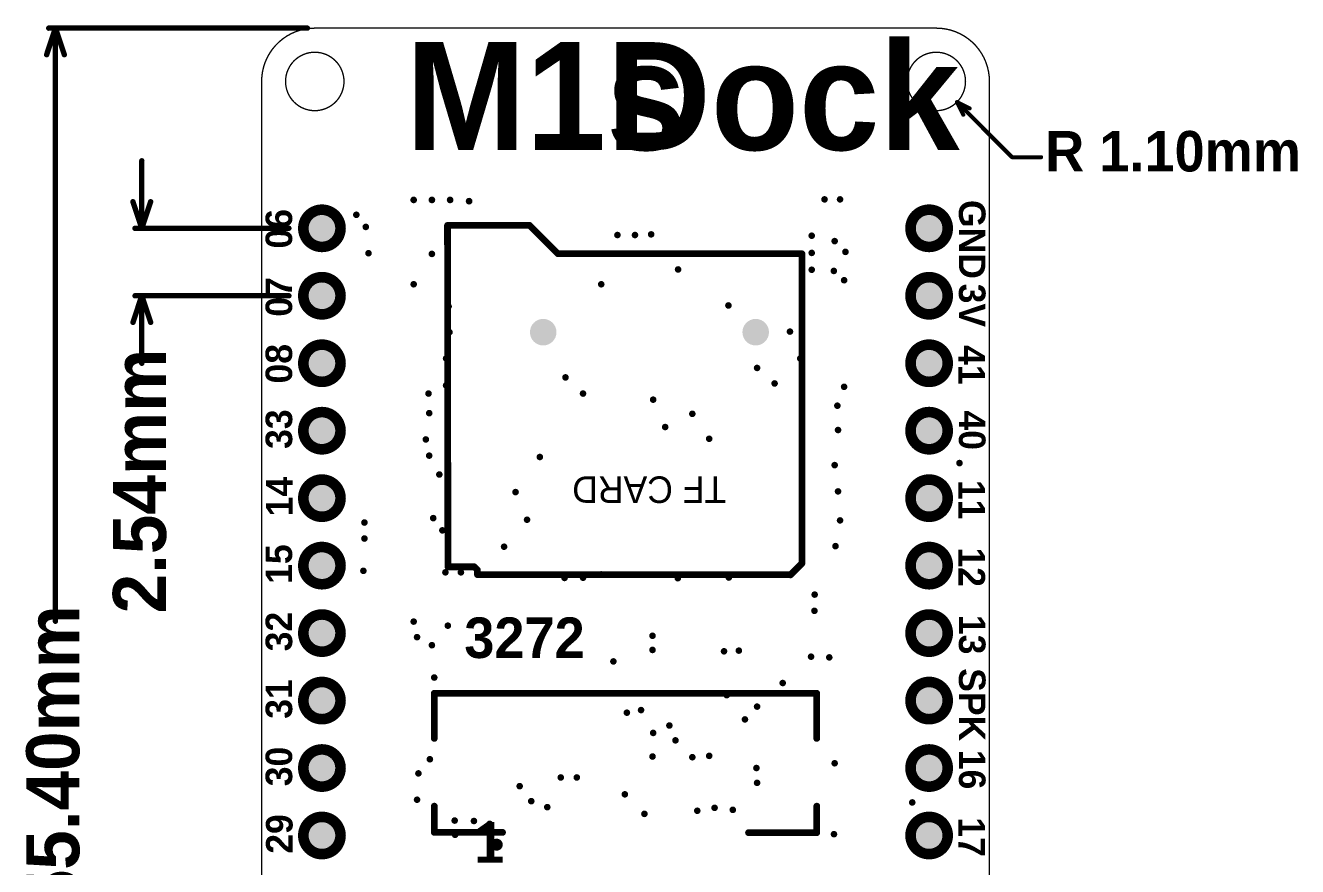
# Model space of a CAD drawing. Header units: millimetres. Extents: x -22.6 to 25.3, y -18.6 to 42.2.
# Drawn here: x -22.59 to 25.3, y 10.56 to 42.23 of the extents above; entities that cross this region are included whole.
import ezdxf

# ---------------------------------------------------------------- set-up
doc = ezdxf.new("R2010")
doc.units = ezdxf.units.MM
for name, color, linetype in [('KeepOutLayer', 6, 'Continuous'), ('PadHoleLayer', 156, 'Continuous'), ('TopOverlay', 2, 'Continuous'), ('ViaHoleLayer', 16, 'Continuous')]:
    doc.layers.add(name, color=color, linetype=linetype)
doc.styles.add('ANURLI BOLD', font='', dxfattribs={"height": 0.2})
doc.styles.add('OPPOSans H', font='', dxfattribs={"height": 0.2})
doc.styles.get('ANURLI BOLD').set_extended_font_data('ANURLI BOLD')
doc.styles.get('OPPOSans H').set_extended_font_data('OPPOSans H', bold=True)

# ---------------------------------------------------------------- blocks, each defined once
blk = doc.blocks.new('FPC_18P_0_5___4')
at = {"layer": 'TopOverlay'}
for points, const_width in [([(4.948, 1.463, 1), (4.75, 1.463, 1)], 0.254), ([(4.687, 1.463, 1), (4.814, 1.463, 1)], 0.127), ([(4.885, 1.463, 1), (5.012, 1.463, 1)], 0.127), ([(-7.264, 1.013, 1), (-7.137, 1.013, 1)], 0.127), ([(-7.264, 1.013, 1), (-7.137, 1.013, 1)], 0.127), ([(-4.694, 1.013, 1), (-4.567, 1.013, 1)], 0.127), ([(4.567, 1.001, 1), (4.694, 1.001, 1)], 0.127), ([(7.137, 1.001, 1), (7.264, 1.001, 1)], 0.127), ([(7.137, 1.001, 1), (7.264, 1.001, 1)], 0.127), ([(-7.264, 0.013, 1), (-7.137, 0.013, 1)], 0.127), ([(7.137, 0.013, 1), (7.264, 0.013, 1)], 0.127), ([(-7.264, -2.537, 1), (-7.137, -2.537, 1)], 0.127), ([(7.137, -2.537, 1), (7.264, -2.537, 1)], 0.127), ([(-7.264, -4.237, 1), (-7.137, -4.237, 1)], 0.127), ([(-7.264, -4.237, 1), (-7.137, -4.237, 1)], 0.127), ([(7.137, -4.237, 1), (7.264, -4.237, 1)], 0.127), ([(7.137, -4.237, 1), (7.264, -4.237, 1)], 0.127)]:
    blk.add_lwpolyline(points, format="xyb", close=True, dxfattribs=dict(at, const_width=const_width))
at = {"layer": 'TopOverlay', "const_width": 0.254}
for points in [[(-4.63, 1.013), (-7.201, 1.013)], [(-7.201, 1.013), (-7.201, 0.013)], [(7.201, 1.001), (4.63, 1.001)], [(7.201, 1.001), (7.201, 0.013)], [(-7.201, -2.537), (-7.201, -4.237)], [(7.201, -2.537), (7.201, -4.237)], [(7.201, -4.237), (-7.201, -4.237)]]:
    blk.add_lwpolyline(points, dxfattribs=at)
blk = doc.blocks.new('HN1X16_35')
at = {"layer": 'PadHoleLayer'}
h = blk.add_hatch(color=156, dxfattribs=at)
edge = h.paths.add_edge_path()
edge.add_arc((-3.81, 0), 0.5, 0, 360)
h = blk.add_hatch(color=156, dxfattribs=at)
edge = h.paths.add_edge_path()
edge.add_arc((-1.27, 0), 0.5, 0, 360)
h = blk.add_hatch(color=156, dxfattribs=at)
edge = h.paths.add_edge_path()
edge.add_arc((1.27, 0), 0.5, 0, 360)
h = blk.add_hatch(color=156, dxfattribs=at)
edge = h.paths.add_edge_path()
edge.add_arc((3.81, 0), 0.5, 0, 360)
h = blk.add_hatch(color=156, dxfattribs=at)
edge = h.paths.add_edge_path()
edge.add_arc((6.35, 0), 0.5, 0, 360)
h = blk.add_hatch(color=156, dxfattribs=at)
edge = h.paths.add_edge_path()
edge.add_arc((8.89, 0), 0.5, 0, 360)
h = blk.add_hatch(color=156, dxfattribs=at)
edge = h.paths.add_edge_path()
edge.add_arc((11.43, 0), 0.5, 0, 360)
h = blk.add_hatch(color=156, dxfattribs=at)
edge = h.paths.add_edge_path()
edge.add_arc((13.97, 0), 0.5, 0, 360)
h = blk.add_hatch(color=156, dxfattribs=at)
edge = h.paths.add_edge_path()
edge.add_arc((16.51, 0), 0.5, 0, 360)
h = blk.add_hatch(color=156, dxfattribs=at)
edge = h.paths.add_edge_path()
edge.add_arc((19.05, 0), 0.5, 0, 360)
h = blk.add_hatch(color=156, dxfattribs=at)
edge = h.paths.add_edge_path()
edge.add_arc((21.59, 0), 0.5, 0, 360)
h = blk.add_hatch(color=156, dxfattribs=at)
edge = h.paths.add_edge_path()
edge.add_arc((24.13, 0), 0.5, 0, 360)
h = blk.add_hatch(color=156, dxfattribs=at)
edge = h.paths.add_edge_path()
edge.add_arc((26.67, 0), 0.5, 0, 360)
h = blk.add_hatch(color=156, dxfattribs=at)
edge = h.paths.add_edge_path()
edge.add_arc((29.21, 0), 0.5, 0, 360)
h = blk.add_hatch(color=156, dxfattribs=at)
edge = h.paths.add_edge_path()
edge.add_arc((31.75, 0), 0.5, 0, 360)
h = blk.add_hatch(color=156, dxfattribs=at)
edge = h.paths.add_edge_path()
edge.add_arc((34.29, 0), 0.5, 0, 360)
blk = doc.blocks.new('HN1X16_36')
at = {"layer": 'PadHoleLayer'}
h = blk.add_hatch(color=156, dxfattribs=at)
edge = h.paths.add_edge_path()
edge.add_arc((-3.81, 0), 0.5, 0, 360)
h = blk.add_hatch(color=156, dxfattribs=at)
edge = h.paths.add_edge_path()
edge.add_arc((-1.27, 0), 0.5, 0, 360)
h = blk.add_hatch(color=156, dxfattribs=at)
edge = h.paths.add_edge_path()
edge.add_arc((1.27, 0), 0.5, 0, 360)
h = blk.add_hatch(color=156, dxfattribs=at)
edge = h.paths.add_edge_path()
edge.add_arc((3.81, 0), 0.5, 0, 360)
h = blk.add_hatch(color=156, dxfattribs=at)
edge = h.paths.add_edge_path()
edge.add_arc((6.35, 0), 0.5, 0, 360)
h = blk.add_hatch(color=156, dxfattribs=at)
edge = h.paths.add_edge_path()
edge.add_arc((8.89, 0), 0.5, 0, 360)
h = blk.add_hatch(color=156, dxfattribs=at)
edge = h.paths.add_edge_path()
edge.add_arc((11.43, 0), 0.5, 0, 360)
h = blk.add_hatch(color=156, dxfattribs=at)
edge = h.paths.add_edge_path()
edge.add_arc((13.97, 0), 0.5, 0, 360)
h = blk.add_hatch(color=156, dxfattribs=at)
edge = h.paths.add_edge_path()
edge.add_arc((16.51, 0), 0.5, 0, 360)
h = blk.add_hatch(color=156, dxfattribs=at)
edge = h.paths.add_edge_path()
edge.add_arc((19.05, 0), 0.5, 0, 360)
h = blk.add_hatch(color=156, dxfattribs=at)
edge = h.paths.add_edge_path()
edge.add_arc((21.59, 0), 0.5, 0, 360)
h = blk.add_hatch(color=156, dxfattribs=at)
edge = h.paths.add_edge_path()
edge.add_arc((24.13, 0), 0.5, 0, 360)
h = blk.add_hatch(color=156, dxfattribs=at)
edge = h.paths.add_edge_path()
edge.add_arc((26.67, 0), 0.5, 0, 360)
h = blk.add_hatch(color=156, dxfattribs=at)
edge = h.paths.add_edge_path()
edge.add_arc((29.21, 0), 0.5, 0, 360)
h = blk.add_hatch(color=156, dxfattribs=at)
edge = h.paths.add_edge_path()
edge.add_arc((31.75, 0), 0.5, 0, 360)
h = blk.add_hatch(color=156, dxfattribs=at)
edge = h.paths.add_edge_path()
edge.add_arc((34.29, 0), 0.5, 0, 360)
blk = doc.blocks.new('TF___________C_39')
at = {"layer": 'PadHoleLayer'}
h = blk.add_hatch(color=156, dxfattribs=at)
edge = h.paths.add_edge_path()
edge.add_arc((-7.2, -10.5), 0.5, 0, 360)
h = blk.add_hatch(color=156, dxfattribs=at)
edge = h.paths.add_edge_path()
edge.add_arc((0.8, -10.5), 0.5, 0, 360)
at = {"layer": 'TopOverlay', "const_width": 0.254}
for points in [[(-8.696, -1.549), (-8.941, -1.794)], [(-8.509, -1.362), (-8.696, -1.549)], [(3.277, -1.372), (-8.509, -1.372)], [(3.277, -1.372), (3.277, -1.549)], [(3.394, -1.667), (3.277, -1.549)], [(-8.941, -1.794), (-8.941, -12.952)], [(4.388, -1.667), (3.394, -1.667)], [(4.403, -14.52), (4.388, -1.667)], [(-8.941, -12.952), (-8.941, -13.453)], [(-2.329, -13.453), (-8.941, -13.453)], [(0.245, -13.453), (-2.329, -13.453)], [(1.312, -14.52), (0.245, -13.453)], [(4.403, -14.52), (1.312, -14.52)]]:
    blk.add_lwpolyline(points, dxfattribs=at)
at = {"layer": 'TopOverlay', "const_width": 0.127}
for points in [[(-8.759, -1.549, 1), (-8.632, -1.549, 1)], [(-8.759, -1.549, 1), (-8.632, -1.549, 1)], [(-8.572, -1.362, 1), (-8.445, -1.362, 1)], [(-8.572, -1.372, 1), (-8.445, -1.372, 1)], [(3.213, -1.372, 1), (3.34, -1.372, 1)], [(3.213, -1.372, 1), (3.34, -1.372, 1)], [(3.213, -1.549, 1), (3.34, -1.549, 1)], [(3.213, -1.549, 1), (3.34, -1.549, 1)], [(-9.004, -1.794, 1), (-8.877, -1.794, 1)], [(-9.004, -1.794, 1), (-8.877, -1.794, 1)], [(3.331, -1.667, 1), (3.458, -1.667, 1)], [(3.331, -1.667, 1), (3.458, -1.667, 1)], [(4.324, -1.667, 1), (4.451, -1.667, 1)], [(4.324, -1.667, 1), (4.451, -1.667, 1)], [(-9.004, -12.952, 1), (-8.877, -12.952, 1)], [(-9.004, -12.952, 1), (-8.877, -12.952, 1)], [(-9.004, -13.453, 1), (-8.877, -13.453, 1)], [(-9.004, -13.453, 1), (-8.877, -13.453, 1)], [(-2.393, -13.453, 1), (-2.266, -13.453, 1)], [(-2.393, -13.453, 1), (-2.266, -13.453, 1)], [(0.181, -13.453, 1), (0.308, -13.453, 1)], [(0.181, -13.453, 1), (0.308, -13.453, 1)], [(1.248, -14.52, 1), (1.375, -14.52, 1)], [(1.248, -14.52, 1), (1.375, -14.52, 1)], [(4.34, -14.52, 1), (4.467, -14.52, 1)], [(4.34, -14.52, 1), (4.467, -14.52, 1)]]:
    blk.add_lwpolyline(points, format="xyb", close=True, dxfattribs=at)
at = {"layer": 'TopOverlay'}
blk.add_text('TF CARD', height=1, dxfattribs=at).set_placement((-6.088, -5.071))

msp = doc.modelspace()

# ---------------------------------------------------------------- hatches: boundary and pattern name
at = {"layer": 'ViaHoleLayer'}
h = msp.add_hatch(color=16, dxfattribs=at)
edge = h.paths.add_edge_path()
edge.add_arc((-7.976, 35.662), 0.127, 0, 360)
h = msp.add_hatch(color=16, dxfattribs=at)
edge = h.paths.add_edge_path()
edge.add_arc((-7.29, 35.662), 0.127, 0, 360)
h = msp.add_hatch(color=16, dxfattribs=at)
edge = h.paths.add_edge_path()
edge.add_arc((-6.604, 35.662), 0.127, 0, 360)
h = msp.add_hatch(color=16, dxfattribs=at)
edge = h.paths.add_edge_path()
edge.add_arc((-5.89, 35.615), 0.127, 0, 360)
h = msp.add_hatch(color=16, dxfattribs=at)
edge = h.paths.add_edge_path()
edge.add_arc((7.493, 35.683), 0.125, 0, 360)
h = msp.add_hatch(color=16, dxfattribs=at)
edge = h.paths.add_edge_path()
edge.add_arc((8.077, 35.683), 0.125, 0, 360)
h = msp.add_hatch(color=16, dxfattribs=at)
edge = h.paths.add_edge_path()
edge.add_arc((-10.135, 35.103), 0.125, 0, 360)
h = msp.add_hatch(color=16, dxfattribs=at)
edge = h.paths.add_edge_path()
edge.add_arc((-9.779, 34.646), 0.125, 0, 360)
h = msp.add_hatch(color=16, dxfattribs=at)
edge = h.paths.add_edge_path()
edge.add_arc((0.965, 34.366), 0.125, 0, 360)
h = msp.add_hatch(color=16, dxfattribs=at)
edge = h.paths.add_edge_path()
edge.add_arc((-0.305, 34.341), 0.125, 0, 360)
h = msp.add_hatch(color=16, dxfattribs=at)
edge = h.paths.add_edge_path()
edge.add_arc((0.356, 34.341), 0.125, 0, 360)
h = msp.add_hatch(color=16, dxfattribs=at)
edge = h.paths.add_edge_path()
edge.add_arc((7.01, 34.315), 0.125, 0, 360)
h = msp.add_hatch(color=16, dxfattribs=at)
edge = h.paths.add_edge_path()
edge.add_arc((7.874, 34.112), 0.125, 0, 360)
h = msp.add_hatch(color=16, dxfattribs=at)
edge = h.paths.add_edge_path()
edge.add_arc((-9.677, 33.655), 0.125, 0, 360)
h = msp.add_hatch(color=16, dxfattribs=at)
edge = h.paths.add_edge_path()
edge.add_arc((-7.29, 33.63), 0.125, 0, 360)
h = msp.add_hatch(color=16, dxfattribs=at)
edge = h.paths.add_edge_path()
edge.add_arc((7.01, 33.667), 0.125, 0, 360)
h = msp.add_hatch(color=16, dxfattribs=at)
edge = h.paths.add_edge_path()
edge.add_arc((8.28, 33.706), 0.125, 0, 360)
h = msp.add_hatch(color=16, dxfattribs=at)
edge = h.paths.add_edge_path()
edge.add_arc((1.979, 33.045), 0.125, 0, 360)
h = msp.add_hatch(color=16, dxfattribs=at)
edge = h.paths.add_edge_path()
edge.add_arc((7.01, 33.034), 0.125, 0, 360)
h = msp.add_hatch(color=16, dxfattribs=at)
edge = h.paths.add_edge_path()
edge.add_arc((7.843, 32.989), 0.125, 0, 360)
h = msp.add_hatch(color=16, dxfattribs=at)
edge = h.paths.add_edge_path()
edge.add_arc((-7.976, 32.487), 0.125, 0, 360)
h = msp.add_hatch(color=16, dxfattribs=at)
edge = h.paths.add_edge_path()
edge.add_arc((-0.914, 32.487), 0.125, 0, 360)
h = msp.add_hatch(color=16, dxfattribs=at)
edge = h.paths.add_edge_path()
edge.add_arc((8.23, 32.639), 0.125, 0, 360)
h = msp.add_hatch(color=16, dxfattribs=at)
edge = h.paths.add_edge_path()
edge.add_arc((-6.661, 31.654), 0.125, 0, 360)
h = msp.add_hatch(color=16, dxfattribs=at)
edge = h.paths.add_edge_path()
edge.add_arc((3.874, 31.689), 0.125, 0, 360)
h = msp.add_hatch(color=16, dxfattribs=at)
edge = h.paths.add_edge_path()
edge.add_arc((-6.629, 30.683), 0.125, 0, 360)
h = msp.add_hatch(color=16, dxfattribs=at)
edge = h.paths.add_edge_path()
edge.add_arc((6.191, 30.705), 0.125, 0, 360)
h = msp.add_hatch(color=16, dxfattribs=at)
edge = h.paths.add_edge_path()
edge.add_arc((-6.756, 29.693), 0.125, 0, 360)
h = msp.add_hatch(color=16, dxfattribs=at)
edge = h.paths.add_edge_path()
edge.add_arc((6.579, 29.693), 0.125, 0, 360)
h = msp.add_hatch(color=16, dxfattribs=at)
edge = h.paths.add_edge_path()
edge.add_arc((4.953, 29.337), 0.125, 0, 360)
h = msp.add_hatch(color=16, dxfattribs=at)
edge = h.paths.add_edge_path()
edge.add_arc((-6.756, 28.677), 0.125, 0, 360)
h = msp.add_hatch(color=16, dxfattribs=at)
edge = h.paths.add_edge_path()
edge.add_arc((-2.261, 28.981), 0.125, 0, 360)
h = msp.add_hatch(color=16, dxfattribs=at)
edge = h.paths.add_edge_path()
edge.add_arc((5.613, 28.753), 0.125, 0, 360)
h = msp.add_hatch(color=16, dxfattribs=at)
edge = h.paths.add_edge_path()
edge.add_arc((8.23, 28.626), 0.125, 0, 360)
h = msp.add_hatch(color=16, dxfattribs=at)
edge = h.paths.add_edge_path()
edge.add_arc((-7.417, 28.372), 0.125, 0, 360)
h = msp.add_hatch(color=16, dxfattribs=at)
edge = h.paths.add_edge_path()
edge.add_arc((-1.6, 28.372), 0.125, 0, 360)
h = msp.add_hatch(color=16, dxfattribs=at)
edge = h.paths.add_edge_path()
edge.add_arc((1.041, 28.143), 0.125, 0, 360)
h = msp.add_hatch(color=16, dxfattribs=at)
edge = h.paths.add_edge_path()
edge.add_arc((7.976, 27.915), 0.125, 0, 360)
h = msp.add_hatch(color=16, dxfattribs=at)
edge = h.paths.add_edge_path()
edge.add_arc((-7.391, 27.635), 0.125, 0, 360)
h = msp.add_hatch(color=16, dxfattribs=at)
edge = h.paths.add_edge_path()
edge.add_arc((2.515, 27.61), 0.125, 0, 360)
h = msp.add_hatch(color=16, dxfattribs=at)
edge = h.paths.add_edge_path()
edge.add_arc((1.494, 27.112), 0.125, 0, 360)
h = msp.add_hatch(color=16, dxfattribs=at)
edge = h.paths.add_edge_path()
edge.add_arc((8.001, 27), 0.125, 0, 360)
h = msp.add_hatch(color=16, dxfattribs=at)
edge = h.paths.add_edge_path()
edge.add_arc((-7.518, 26.645), 0.125, 0, 360)
h = msp.add_hatch(color=16, dxfattribs=at)
edge = h.paths.add_edge_path()
edge.add_arc((3.15, 26.67), 0.125, 0, 360)
h = msp.add_hatch(color=16, dxfattribs=at)
edge = h.paths.add_edge_path()
edge.add_arc((-7.391, 26.035), 0.125, 0, 360)
h = msp.add_hatch(color=16, dxfattribs=at)
edge = h.paths.add_edge_path()
edge.add_arc((-3.226, 25.984), 0.125, 0, 360)
h = msp.add_hatch(color=16, dxfattribs=at)
edge = h.paths.add_edge_path()
edge.add_arc((12.573, 25.756), 0.125, 0, 360)
h = msp.add_hatch(color=16, dxfattribs=at)
edge = h.paths.add_edge_path()
edge.add_arc((-7.01, 25.324), 0.125, 0, 360)
h = msp.add_hatch(color=16, dxfattribs=at)
edge = h.paths.add_edge_path()
edge.add_arc((7.874, 25.679), 0.125, 0, 360)
h = msp.add_hatch(color=16, dxfattribs=at)
edge = h.paths.add_edge_path()
edge.add_arc((-4.14, 24.663), 0.125, 0, 360)
h = msp.add_hatch(color=16, dxfattribs=at)
edge = h.paths.add_edge_path()
edge.add_arc((8.001, 24.689), 0.125, 0, 360)
h = msp.add_hatch(color=16, dxfattribs=at)
edge = h.paths.add_edge_path()
edge.add_arc((-9.83, 23.516), 0.125, 0, 360)
h = msp.add_hatch(color=16, dxfattribs=at)
edge = h.paths.add_edge_path()
edge.add_arc((-7.24, 23.683), 0.125, 0, 360)
h = msp.add_hatch(color=16, dxfattribs=at)
edge = h.paths.add_edge_path()
edge.add_arc((-3.708, 23.622), 0.125, 0, 360)
h = msp.add_hatch(color=16, dxfattribs=at)
edge = h.paths.add_edge_path()
edge.add_arc((8.077, 23.597), 0.125, 0, 360)
h = msp.add_hatch(color=16, dxfattribs=at)
edge = h.paths.add_edge_path()
edge.add_arc((-9.83, 22.914), 0.125, 0, 360)
h = msp.add_hatch(color=16, dxfattribs=at)
edge = h.paths.add_edge_path()
edge.add_arc((-6.896, 23.222), 0.125, 0, 360)
h = msp.add_hatch(color=16, dxfattribs=at)
edge = h.paths.add_edge_path()
edge.add_arc((-4.572, 22.606), 0.125, 0, 360)
h = msp.add_hatch(color=16, dxfattribs=at)
edge = h.paths.add_edge_path()
edge.add_arc((7.905, 22.628), 0.125, 0, 360)
h = msp.add_hatch(color=16, dxfattribs=at)
edge = h.paths.add_edge_path()
edge.add_arc((-9.87, 21.699), 0.125, 0, 360)
h = msp.add_hatch(color=16, dxfattribs=at)
edge = h.paths.add_edge_path()
edge.add_arc((-6.782, 21.641), 0.125, 0, 360)
h = msp.add_hatch(color=16, dxfattribs=at)
edge = h.paths.add_edge_path()
edge.add_arc((-6.198, 21.641), 0.125, 0, 360)
h = msp.add_hatch(color=16, dxfattribs=at)
edge = h.paths.add_edge_path()
edge.add_arc((-2.295, 21.431), 0.125, 0, 360)
h = msp.add_hatch(color=16, dxfattribs=at)
edge = h.paths.add_edge_path()
edge.add_arc((-1.6, 21.438), 0.125, 0, 360)
h = msp.add_hatch(color=16, dxfattribs=at)
edge = h.paths.add_edge_path()
edge.add_arc((-0.914, 21.565), 0.125, 0, 360)
h = msp.add_hatch(color=16, dxfattribs=at)
edge = h.paths.add_edge_path()
edge.add_arc((3.888, 21.446), 0.125, 0, 360)
h = msp.add_hatch(color=16, dxfattribs=at)
edge = h.paths.add_edge_path()
edge.add_arc((5.09, 21.555), 0.125, 0, 360)
h = msp.add_hatch(color=16, dxfattribs=at)
edge = h.paths.add_edge_path()
edge.add_arc((1.969, 21.42), 0.125, 0, 360)
h = msp.add_hatch(color=16, dxfattribs=at)
edge = h.paths.add_edge_path()
edge.add_arc((7.121, 20.803), 0.125, 0, 360)
h = msp.add_hatch(color=16, dxfattribs=at)
edge = h.paths.add_edge_path()
edge.add_arc((7.112, 20.193), 0.125, 0, 360)
h = msp.add_hatch(color=16, dxfattribs=at)
edge = h.paths.add_edge_path()
edge.add_arc((-7.976, 19.787), 0.125, 0, 360)
h = msp.add_hatch(color=16, dxfattribs=at)
edge = h.paths.add_edge_path()
edge.add_arc((-6.69, 19.634), 0.125, 0, 360)
h = msp.add_hatch(color=16, dxfattribs=at)
edge = h.paths.add_edge_path()
edge.add_arc((-7.849, 19.202), 0.125, 0, 360)
h = msp.add_hatch(color=16, dxfattribs=at)
edge = h.paths.add_edge_path()
edge.add_arc((1.016, 19.253), 0.125, 0, 360)
h = msp.add_hatch(color=16, dxfattribs=at)
edge = h.paths.add_edge_path()
edge.add_arc((-7.29, 18.898), 0.125, 0, 360)
h = msp.add_hatch(color=16, dxfattribs=at)
edge = h.paths.add_edge_path()
edge.add_arc((1.016, 18.72), 0.125, 0, 360)
h = msp.add_hatch(color=16, dxfattribs=at)
edge = h.paths.add_edge_path()
edge.add_arc((3.708, 18.669), 0.125, 0, 360)
h = msp.add_hatch(color=16, dxfattribs=at)
edge = h.paths.add_edge_path()
edge.add_arc((4.267, 18.694), 0.125, 0, 360)
h = msp.add_hatch(color=16, dxfattribs=at)
edge = h.paths.add_edge_path()
edge.add_arc((-0.457, 18.288), 0.125, 0, 360)
h = msp.add_hatch(color=16, dxfattribs=at)
edge = h.paths.add_edge_path()
edge.add_arc((6.985, 18.466), 0.125, 0, 360)
h = msp.add_hatch(color=16, dxfattribs=at)
edge = h.paths.add_edge_path()
edge.add_arc((7.671, 18.44), 0.125, 0, 360)
h = msp.add_hatch(color=16, dxfattribs=at)
edge = h.paths.add_edge_path()
edge.add_arc((-7.201, 17.681), 0.125, 0, 360)
h = msp.add_hatch(color=16, dxfattribs=at)
edge = h.paths.add_edge_path()
edge.add_arc((5.918, 17.475), 0.125, 0, 360)
h = msp.add_hatch(color=16, dxfattribs=at)
edge = h.paths.add_edge_path()
edge.add_arc((3.81, 17.018), 0.125, 0, 360)
h = msp.add_hatch(color=16, dxfattribs=at)
edge = h.paths.add_edge_path()
edge.add_arc((0.051, 16.358), 0.125, 0, 360)
h = msp.add_hatch(color=16, dxfattribs=at)
edge = h.paths.add_edge_path()
edge.add_arc((0.584, 16.456), 0.125, 0, 360)
h = msp.add_hatch(color=16, dxfattribs=at)
edge = h.paths.add_edge_path()
edge.add_arc((4.953, 16.586), 0.125, 0, 360)
h = msp.add_hatch(color=16, dxfattribs=at)
edge = h.paths.add_edge_path()
edge.add_arc((1.651, 15.875), 0.125, 0, 360)
h = msp.add_hatch(color=16, dxfattribs=at)
edge = h.paths.add_edge_path()
edge.add_arc((4.496, 16.104), 0.125, 0, 360)
h = msp.add_hatch(color=16, dxfattribs=at)
edge = h.paths.add_edge_path()
edge.add_arc((1.041, 15.596), 0.125, 0, 360)
h = msp.add_hatch(color=16, dxfattribs=at)
edge = h.paths.add_edge_path()
edge.add_arc((1.88, 15.316), 0.125, 0, 360)
h = msp.add_hatch(color=16, dxfattribs=at)
edge = h.paths.add_edge_path()
edge.add_arc((3.15, 14.732), 0.125, 0, 360)
h = msp.add_hatch(color=16, dxfattribs=at)
edge = h.paths.add_edge_path()
edge.add_arc((-7.366, 14.605), 0.125, 0, 360)
h = msp.add_hatch(color=16, dxfattribs=at)
edge = h.paths.add_edge_path()
edge.add_arc((1.016, 14.707), 0.125, 0, 360)
h = msp.add_hatch(color=16, dxfattribs=at)
edge = h.paths.add_edge_path()
edge.add_arc((2.515, 14.681), 0.125, 0, 360)
h = msp.add_hatch(color=16, dxfattribs=at)
edge = h.paths.add_edge_path()
edge.add_arc((4.928, 14.275), 0.125, 0, 360)
h = msp.add_hatch(color=16, dxfattribs=at)
edge = h.paths.add_edge_path()
edge.add_arc((7.874, 14.453), 0.125, 0, 360)
h = msp.add_hatch(color=16, dxfattribs=at)
edge = h.paths.add_edge_path()
edge.add_arc((-7.798, 14.072), 0.125, 0, 360)
h = msp.add_hatch(color=16, dxfattribs=at)
edge = h.paths.add_edge_path()
edge.add_arc((-2.438, 13.919), 0.125, 0, 360)
h = msp.add_hatch(color=16, dxfattribs=at)
edge = h.paths.add_edge_path()
edge.add_arc((-1.834, 13.919), 0.125, 0, 360)
h = msp.add_hatch(color=16, dxfattribs=at)
edge = h.paths.add_edge_path()
edge.add_arc((-3.985, 13.591), 0.125, 0, 360)
h = msp.add_hatch(color=16, dxfattribs=at)
edge = h.paths.add_edge_path()
edge.add_arc((4.953, 13.716), 0.125, 0, 360)
h = msp.add_hatch(color=16, dxfattribs=at)
edge = h.paths.add_edge_path()
edge.add_arc((-7.849, 13.081), 0.125, 0, 360)
h = msp.add_hatch(color=16, dxfattribs=at)
edge = h.paths.add_edge_path()
edge.add_arc((-3.549, 13.027), 0.125, 0, 360)
h = msp.add_hatch(color=16, dxfattribs=at)
edge = h.paths.add_edge_path()
edge.add_arc((-0.025, 13.284), 0.125, 0, 360)
h = msp.add_hatch(color=16, dxfattribs=at)
edge = h.paths.add_edge_path()
edge.add_arc((10.795, 12.979), 0.125, 0, 360)
h = msp.add_hatch(color=16, dxfattribs=at)
edge = h.paths.add_edge_path()
edge.add_arc((-2.946, 12.802), 0.125, 0, 360)
h = msp.add_hatch(color=16, dxfattribs=at)
edge = h.paths.add_edge_path()
edge.add_arc((0.711, 12.548), 0.125, 0, 360)
h = msp.add_hatch(color=16, dxfattribs=at)
edge = h.paths.add_edge_path()
edge.add_arc((2.701, 12.666), 0.125, 0, 360)
h = msp.add_hatch(color=16, dxfattribs=at)
edge = h.paths.add_edge_path()
edge.add_arc((3.353, 12.776), 0.125, 0, 360)
h = msp.add_hatch(color=16, dxfattribs=at)
edge = h.paths.add_edge_path()
edge.add_arc((4.039, 12.7), 0.125, 0, 360)
h = msp.add_hatch(color=16, dxfattribs=at)
edge = h.paths.add_edge_path()
edge.add_arc((-6.432, 12.296), 0.125, 0, 360)
h = msp.add_hatch(color=16, dxfattribs=at)
edge = h.paths.add_edge_path()
edge.add_arc((-5.707, 12.28), 0.125, 0, 360)
h = msp.add_hatch(color=16, dxfattribs=at)
edge = h.paths.add_edge_path()
edge.add_arc((-5.113, 12.172), 0.125, 0, 360)
h = msp.add_hatch(color=16, dxfattribs=at)
edge = h.paths.add_edge_path()
edge.add_arc((-6.417, 11.761), 0.125, 0, 360)
h = msp.add_hatch(color=16, dxfattribs=at)
edge = h.paths.add_edge_path()
edge.add_arc((7.848, 11.783), 0.125, 0, 360)

# ---------------------------------------------------------------- linework, layer by layer
at = {"layer": 'KeepOutLayer', "const_width": 0.0508}
for points in [[(-13.7, 40.13, -0.414214), (-11.7, 42.13)], [(11.7, 42.13, -0.414214), (13.7, 40.13)]]:
    msp.add_lwpolyline(points, format="xyb", dxfattribs=at)
for points in [[(-11.7, 42.13), (11.7, 42.13)], [(-13.7, -12.418), (-13.7, 40.13)], [(13.7, -12.407), (13.7, 40.13)]]:
    msp.add_lwpolyline(points, dxfattribs=at)
at = {"layer": 'KeepOutLayer'}
for points, const_width in [([(-11.713, 42.13, 1), (-11.687, 42.13, 1)], 0.0254), ([(-11.713, 42.13, 1), (-11.687, 42.13, 1)], 0.0254), ([(11.687, 42.13, 1), (11.713, 42.13, 1)], 0.0254), ([(11.687, 42.13, 1), (11.713, 42.13, 1)], 0.0254), ([(-10.6, 40.123, 1), (-12.8, 40.123, 1)], 0.0508), ([(12.8, 40.123, 1), (10.6, 40.123, 1)], 0.0508), ([(-13.713, 40.13, 1), (-13.687, 40.13, 1)], 0.0254), ([(-13.713, 40.13, 1), (-13.687, 40.13, 1)], 0.0254), ([(-12.813, 40.123, 1), (-12.787, 40.123, 1)], 0.0254), ([(-10.613, 40.123, 1), (-10.587, 40.123, 1)], 0.0254), ([(10.587, 40.123, 1), (10.613, 40.123, 1)], 0.0254), ([(12.787, 40.123, 1), (12.813, 40.123, 1)], 0.0254), ([(13.687, 40.13, 1), (13.713, 40.13, 1)], 0.0254), ([(13.687, 40.13, 1), (13.713, 40.13, 1)], 0.0254)]:
    msp.add_lwpolyline(points, format="xyb", close=True, dxfattribs=dict(at, const_width=const_width))
at = {"layer": 'TopOverlay'}
for points, const_width in [([(-21.796, 41.13), (-21.463, 42.13)], 0.203), ([(-21.717, 42.13), (-11.979, 42.13)], 0.203), ([(-21.463, 19.802), (-21.463, 42.13)], 0.203), ([(-21.463, 42.13), (-21.13, 41.13)], 0.203), ([(12.478, 39.346), (14.552, 37.271)], 0.152), ([(12.478, 39.346), (12.717, 38.867)], 0.152), ([(12.478, 39.346), (12.957, 39.106)], 0.152), ([(-18.212, 34.594), (-18.212, 37.134)], 0.203), ([(14.552, 37.271), (15.647, 37.271)], 0.152), ([(-18.545, 35.594), (-18.212, 34.594)], 0.203), ([(-18.212, 34.594), (-17.878, 35.594)], 0.203), ([(-18.466, 34.594), (-12.675, 34.594)], 0.203), ([(-18.545, 31.054), (-18.212, 32.054)], 0.203), ([(-18.466, 32.054), (-12.675, 32.054)], 0.203), ([(-18.212, 29.514), (-18.212, 32.054)], 0.203), ([(-18.212, 32.054), (-17.878, 31.054)], 0.203)]:
    msp.add_lwpolyline(points, dxfattribs=dict(at, const_width=const_width))
for points, const_width in [([(-21.768, 42.13, 1), (-21.666, 42.13, 1)], 0.102), ([(-21.514, 42.13, 1), (-21.412, 42.13, 1)], 0.102), ([(-21.514, 42.13, 1), (-21.412, 42.13, 1)], 0.102), ([(-21.514, 42.13, 1), (-21.412, 42.13, 1)], 0.102), ([(-12.03, 42.13, 1), (-11.929, 42.13, 1)], 0.102), ([(-21.847, 41.13, 1), (-21.746, 41.13, 1)], 0.102), ([(-21.18, 41.13, 1), (-21.079, 41.13, 1)], 0.102), ([(12.44, 39.346, 1), (12.516, 39.346, 1)], 0.0762), ([(12.44, 39.346, 1), (12.516, 39.346, 1)], 0.0762), ([(12.44, 39.346, 1), (12.516, 39.346, 1)], 0.0762), ([(12.679, 38.867, 1), (12.755, 38.867, 1)], 0.0762), ([(12.919, 39.106, 1), (12.995, 39.106, 1)], 0.0762), ([(-18.263, 37.134, 1), (-18.161, 37.134, 1)], 0.102), ([(14.514, 37.271, 1), (14.591, 37.271, 1)], 0.0762), ([(14.514, 37.271, 1), (14.591, 37.271, 1)], 0.0762), ([(15.609, 37.271, 1), (15.685, 37.271, 1)], 0.0762), ([(-18.596, 35.594, 1), (-18.494, 35.594, 1)], 0.102), ([(-17.929, 35.594, 1), (-17.828, 35.594, 1)], 0.102), ([(-10.73, 34.594, 1), (-12.13, 34.594, 1)], 0.4), ([(12.13, 34.594, 1), (10.73, 34.594, 1)], 0.4), ([(-18.517, 34.594, 1), (-18.415, 34.594, 1)], 0.102), ([(-18.263, 34.594, 1), (-18.161, 34.594, 1)], 0.102), ([(-18.263, 34.594, 1), (-18.161, 34.594, 1)], 0.102), ([(-18.263, 34.594, 1), (-18.161, 34.594, 1)], 0.102), ([(-12.725, 34.594, 1), (-12.624, 34.594, 1)], 0.102), ([(-12.23, 34.594, 1), (-12.03, 34.594, 1)], 0.2), ([(-10.83, 34.594, 1), (-10.63, 34.594, 1)], 0.2), ([(10.63, 34.594, 1), (10.83, 34.594, 1)], 0.2), ([(12.03, 34.594, 1), (12.23, 34.594, 1)], 0.2), ([(-10.73, 32.054, 1), (-12.13, 32.054, 1)], 0.4), ([(12.13, 32.054, 1), (10.73, 32.054, 1)], 0.4), ([(-18.517, 32.054, 1), (-18.415, 32.054, 1)], 0.102), ([(-18.263, 32.054, 1), (-18.161, 32.054, 1)], 0.102), ([(-18.263, 32.054, 1), (-18.161, 32.054, 1)], 0.102), ([(-18.263, 32.054, 1), (-18.161, 32.054, 1)], 0.102), ([(-12.725, 32.054, 1), (-12.624, 32.054, 1)], 0.102), ([(-12.23, 32.054, 1), (-12.03, 32.054, 1)], 0.2), ([(-10.83, 32.054, 1), (-10.63, 32.054, 1)], 0.2), ([(10.63, 32.054, 1), (10.83, 32.054, 1)], 0.2), ([(12.03, 32.054, 1), (12.23, 32.054, 1)], 0.2), ([(-18.596, 31.054, 1), (-18.494, 31.054, 1)], 0.102), ([(-17.929, 31.054, 1), (-17.828, 31.054, 1)], 0.102), ([(-10.73, 29.514, 1), (-12.13, 29.514, 1)], 0.4), ([(12.13, 29.514, 1), (10.73, 29.514, 1)], 0.4), ([(-12.23, 29.514, 1), (-12.03, 29.514, 1)], 0.2), ([(-10.83, 29.514, 1), (-10.63, 29.514, 1)], 0.2), ([(10.63, 29.514, 1), (10.83, 29.514, 1)], 0.2), ([(12.03, 29.514, 1), (12.23, 29.514, 1)], 0.2), ([(-18.263, 29.514, 1), (-18.161, 29.514, 1)], 0.102), ([(-10.73, 26.974, 1), (-12.13, 26.974, 1)], 0.4), ([(12.13, 26.974, 1), (10.73, 26.974, 1)], 0.4), ([(-12.23, 26.974, 1), (-12.03, 26.974, 1)], 0.2), ([(-10.83, 26.974, 1), (-10.63, 26.974, 1)], 0.2), ([(10.63, 26.974, 1), (10.83, 26.974, 1)], 0.2), ([(12.03, 26.974, 1), (12.23, 26.974, 1)], 0.2), ([(-10.73, 24.434, 1), (-12.13, 24.434, 1)], 0.4), ([(12.13, 24.434, 1), (10.73, 24.434, 1)], 0.4), ([(-12.23, 24.434, 1), (-12.03, 24.434, 1)], 0.2), ([(-10.83, 24.434, 1), (-10.63, 24.434, 1)], 0.2), ([(10.63, 24.434, 1), (10.83, 24.434, 1)], 0.2), ([(12.03, 24.434, 1), (12.23, 24.434, 1)], 0.2), ([(-10.73, 21.894, 1), (-12.13, 21.894, 1)], 0.4), ([(12.13, 21.894, 1), (10.73, 21.894, 1)], 0.4), ([(-12.23, 21.894, 1), (-12.03, 21.894, 1)], 0.2), ([(-10.83, 21.894, 1), (-10.63, 21.894, 1)], 0.2), ([(10.63, 21.894, 1), (10.83, 21.894, 1)], 0.2), ([(12.03, 21.894, 1), (12.23, 21.894, 1)], 0.2), ([(-10.73, 19.354, 1), (-12.13, 19.354, 1)], 0.4), ([(12.13, 19.354, 1), (10.73, 19.354, 1)], 0.4), ([(-21.514, 19.802, 1), (-21.412, 19.802, 1)], 0.102), ([(-12.23, 19.354, 1), (-12.03, 19.354, 1)], 0.2), ([(-10.83, 19.354, 1), (-10.63, 19.354, 1)], 0.2), ([(10.63, 19.354, 1), (10.83, 19.354, 1)], 0.2), ([(12.03, 19.354, 1), (12.23, 19.354, 1)], 0.2), ([(-10.73, 16.814, 1), (-12.13, 16.814, 1)], 0.4), ([(12.13, 16.814, 1), (10.73, 16.814, 1)], 0.4), ([(-12.23, 16.814, 1), (-12.03, 16.814, 1)], 0.2), ([(-10.83, 16.814, 1), (-10.63, 16.814, 1)], 0.2), ([(10.63, 16.814, 1), (10.83, 16.814, 1)], 0.2), ([(12.03, 16.814, 1), (12.23, 16.814, 1)], 0.2), ([(-10.73, 14.274, 1), (-12.13, 14.274, 1)], 0.4), ([(12.13, 14.274, 1), (10.73, 14.274, 1)], 0.4), ([(-12.23, 14.274, 1), (-12.03, 14.274, 1)], 0.2), ([(-10.83, 14.274, 1), (-10.63, 14.274, 1)], 0.2), ([(10.63, 14.274, 1), (10.83, 14.274, 1)], 0.2), ([(12.03, 14.274, 1), (12.23, 14.274, 1)], 0.2), ([(-10.73, 11.734, 1), (-12.13, 11.734, 1)], 0.4), ([(12.13, 11.734, 1), (10.73, 11.734, 1)], 0.4), ([(-12.23, 11.734, 1), (-12.03, 11.734, 1)], 0.2), ([(-10.83, 11.734, 1), (-10.63, 11.734, 1)], 0.2), ([(10.63, 11.734, 1), (10.83, 11.734, 1)], 0.2), ([(12.03, 11.734, 1), (12.23, 11.734, 1)], 0.2)]:
    msp.add_lwpolyline(points, format="xyb", close=True, dxfattribs=dict(at, const_width=const_width))

# ---------------------------------------------------------------- block references
for name, p, rotation in [('HN1X16_36', (-11.43, 30.784), 270), ('HN1X16_35', (11.43, 30.784), 270), ('TF___________C_39', (-2.299, 20.183), 180), ('FPC_18P_0_5___4', (0, 12.852), 180)]:
    msp.add_blockref(name, p, dxfattribs=dict(rotation=rotation))

# ---------------------------------------------------------------- texts
for s, height, rotation, style, p in [('Dock', 4.064, 360, 'ANURLI BOLD', (-0.711, 37.541)), ('M1s', 4.064, 360, 'ANURLI BOLD', (-8.28, 37.541)), ('GND', 1, 270, 'OPPOSans H', (12.552, 35.661)), ('06', 1, 90, 'OPPOSans H', (-12.552, 33.832)), ('07', 1, 90, 'OPPOSans H', (-12.552, 31.267)), ('3V', 1, 270, 'OPPOSans H', (12.552, 32.511)), ('08', 1, 90, 'OPPOSans H', (-12.552, 28.752)), ('41', 1, 270, 'OPPOSans H', (12.536, 30.2)), ('2.54mm', 2, 90, 'ANURLI BOLD', (-17.3, 20.098)), ('33', 1, 90, 'OPPOSans H', (-12.552, 26.288)), ('40', 1, 270, 'OPPOSans H', (12.552, 27.736)), ('14', 1, 90, 'OPPOSans H', (-12.536, 23.748)), ('11', 1, 270, 'OPPOSans H', (12.536, 25.12)), ('15', 1, 90, 'OPPOSans H', (-12.552, 21.208)), ('12', 1, 270, 'OPPOSans H', (12.536, 22.58)), ('55.40mm', 2, 90, 'ANURLI BOLD', (-20.563, 8.958)), ('32', 1, 90, 'OPPOSans H', (-12.552, 18.668)), ('3272', 1.524, 360, 'OPPOSans H', (-6.071, 18.419)), ('13', 1, 270, 'OPPOSans H', (12.552, 20.04)), ('SPK', 1, 270, 'OPPOSans H', (12.552, 18.033)), ('31', 1, 90, 'OPPOSans H', (-12.552, 16.128)), ('30', 1, 90, 'OPPOSans H', (-12.552, 13.588)), ('16', 1, 270, 'OPPOSans H', (12.552, 14.96)), ('29', 1, 90, 'OPPOSans H', (-12.536, 11.048)), ('17', 1, 270, 'OPPOSans H', (12.536, 12.42))]:
    msp.add_text(s, height=height, rotation=rotation, dxfattribs=dict(at, style=style)).set_placement(p)
for s, style, p in [('R 1.10mm', 'ANURLI BOLD', (15.8, 36.733)), ('1', 'OPPOSans H', (-5.7, 10.717))]:
    msp.add_text(s, height=1.524, dxfattribs=dict(at, style=style)).set_placement(p)

doc.saveas('drawing.dxf')
